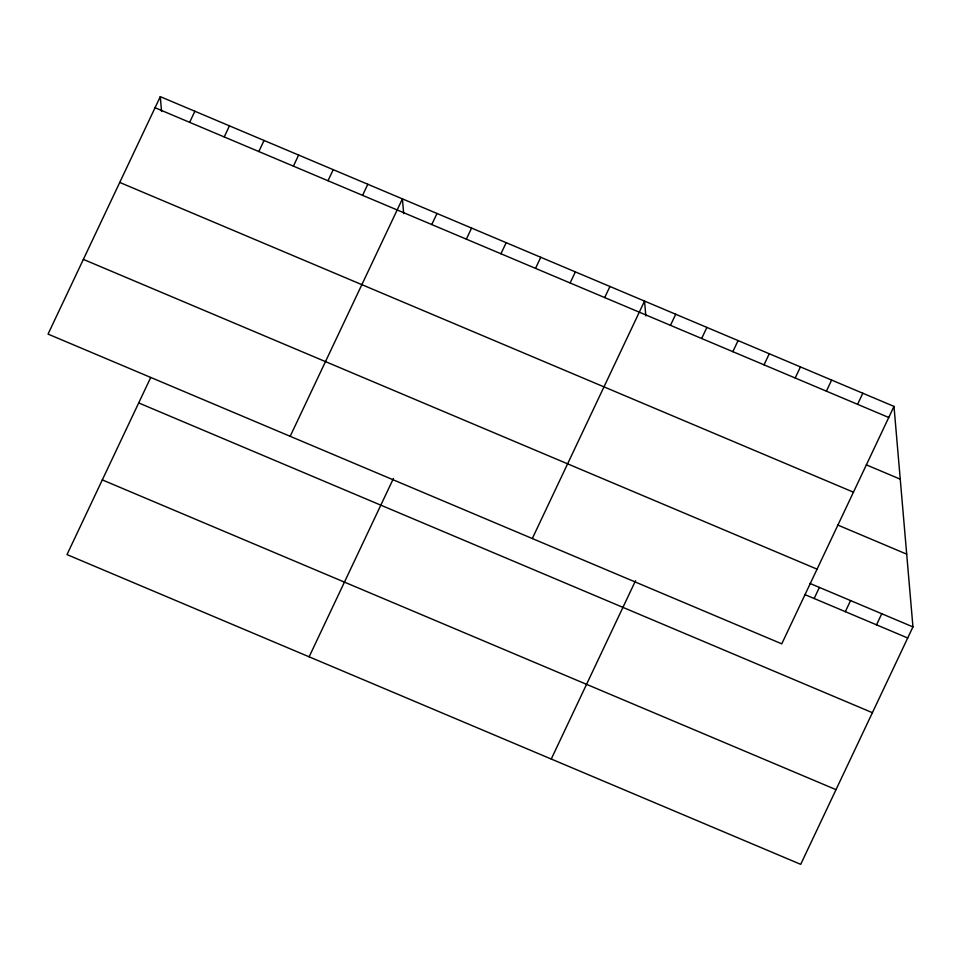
<?xml version="1.0" encoding="UTF-8"?>
<svg xmlns="http://www.w3.org/2000/svg" width="961" height="961" viewBox="0 0 961 961"><rect width="100%" height="100%" fill="white"/><g stroke="black" fill="none" stroke-linecap="round" stroke-linejoin="round"><path stroke-width="1.44" d="M160.295 96.653L48.05 334.092L781.761 643.846L893.994 406.407L160.295 96.653L161.568 111.5M189.641 122.335L194.879 111.248M224.225 136.942L229.463 125.855M150.673 377.589L67.006 554.593L800.705 864.347L912.95 626.908L893.994 406.407M258.821 151.538L264.059 140.45M293.405 166.145L298.643 155.057M327.989 180.74L333.239 169.665M362.585 195.347L367.823 184.26M290.174 436.306L402.407 198.867L403.692 213.714M431.765 224.55L437.003 213.474M466.349 239.157L471.587 228.069M309.13 656.819L393.433 478.482M500.945 253.764L506.183 242.677M535.529 268.359L540.767 257.284M570.113 282.966L575.363 271.879M604.709 297.574L609.947 286.486M532.298 538.532L644.531 301.093L645.816 315.941M670.478 325.335L675.715 314.247M701.662 338.5L706.9 327.413M732.847 351.666L738.084 340.578M551.254 759.034L635.545 580.696M764.031 364.832L769.268 353.744M795.203 377.997L800.453 366.91M826.388 391.163L831.625 380.075M857.572 404.329L862.81 393.241M814.159 598.499L819.397 587.411M845.344 611.664L850.581 600.577M876.528 624.83L881.766 613.743M155.045 107.728L888.757 417.494M866.354 464.86L900.253 479.167M119.741 182.434L853.452 492.188M837.548 524.946L906.691 554.149M83.355 259.386L817.066 569.152M809.907 583.411L912.95 626.908M804.669 594.499L907.713 637.996M138.696 402.935L872.396 712.69M102.31 479.899L836.022 789.654"/></g></svg>
